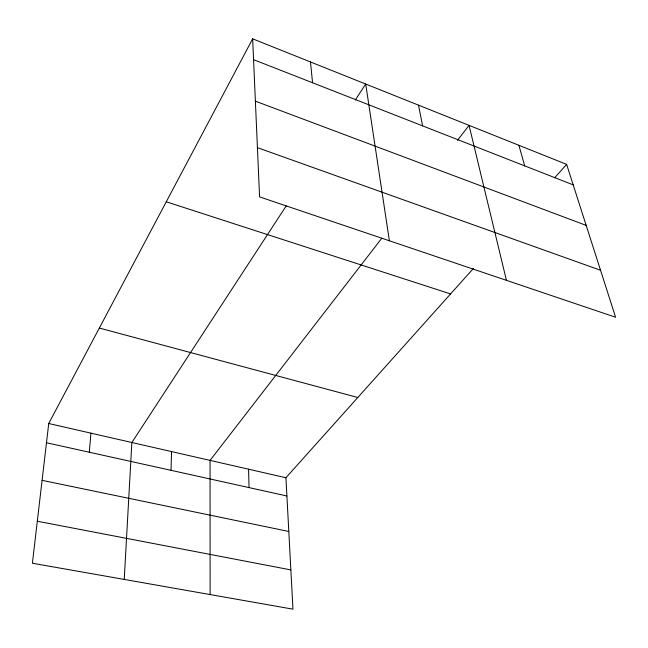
<?xml version="1.0" encoding="UTF-8"?>
<svg xmlns="http://www.w3.org/2000/svg" width="648" height="648" viewBox="0 0 648 648"><rect width="100%" height="100%" fill="white"/><g stroke="black" fill="none" stroke-linecap="round" stroke-linejoin="round"><path stroke-width="0.97" d="M171.04 470.327L171.542 451.583M124.238 579.425L131.86 442.511L286.189 205.934M89.303 452.231L90.939 433.156M252.655 38.831L259.573 196.887L615.6 317.245L566.627 164.381L252.655 38.831L48.73 423.509L32.4 563.234L292.969 609.169L285.922 477.738L473.437 268.41M355.331 99.946L365.707 84.038L389.391 240.773M381.777 238.253L210.057 460.396L210.122 594.564M457.464 140.349L469.047 125.364L506.444 280.349M554.631 177.779L566.627 164.381M37.309 521.235L290.863 569.908M42.088 480.338L288.806 531.473M46.486 442.754L286.902 495.979M48.73 423.509L285.922 477.738M99.338 328.05L357.801 397.499M166.269 201.787L450.579 293.925M257.418 147.655L600.55 270.273M255.385 101.169L586.173 225.391M253.571 59.657L573.188 184.866M518.894 145.29L524.702 165.872M418.511 105.154L422.618 125.882M310.481 61.957L312.555 82.766M248.557 469.193L249.067 487.604"/></g></svg>
